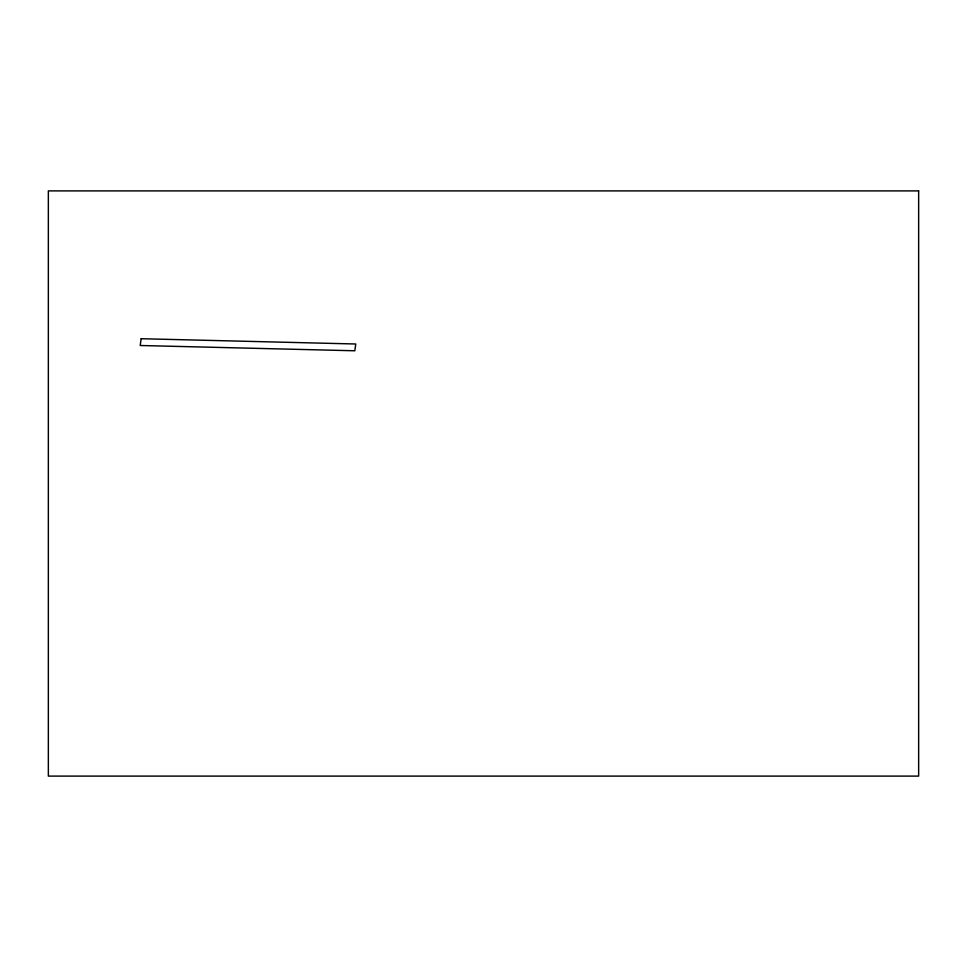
<?xml version="1.0" encoding="UTF-8"?>
<svg xmlns="http://www.w3.org/2000/svg" width="967" height="967" viewBox="0 0 967 967"><rect width="100%" height="100%" fill="white"/><g stroke="black" fill="none" stroke-linecap="round" stroke-linejoin="round"><path stroke-width="1.45" d="M141.17 338.716L140.203 345.497L354.804 350.779L355.771 343.998L141.17 338.716M918.65 190.898L48.35 190.898L48.35 776.102L918.65 776.102L918.65 190.898"/></g></svg>
